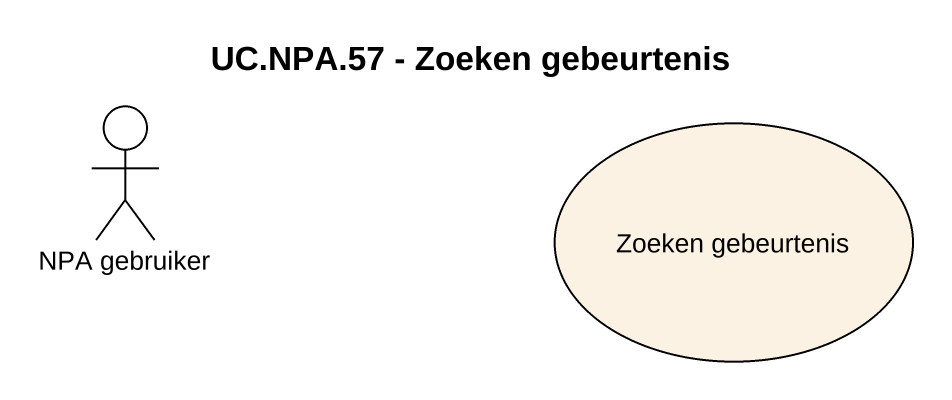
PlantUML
@startuml
title UC.NPA.57 - Zoeken gebeurtenis
actor "NPA gebruiker" as NPA_gebruiker
usecase "Zoeken gebeurtenis" as Zoeken_gebeurtenis
@enduml
